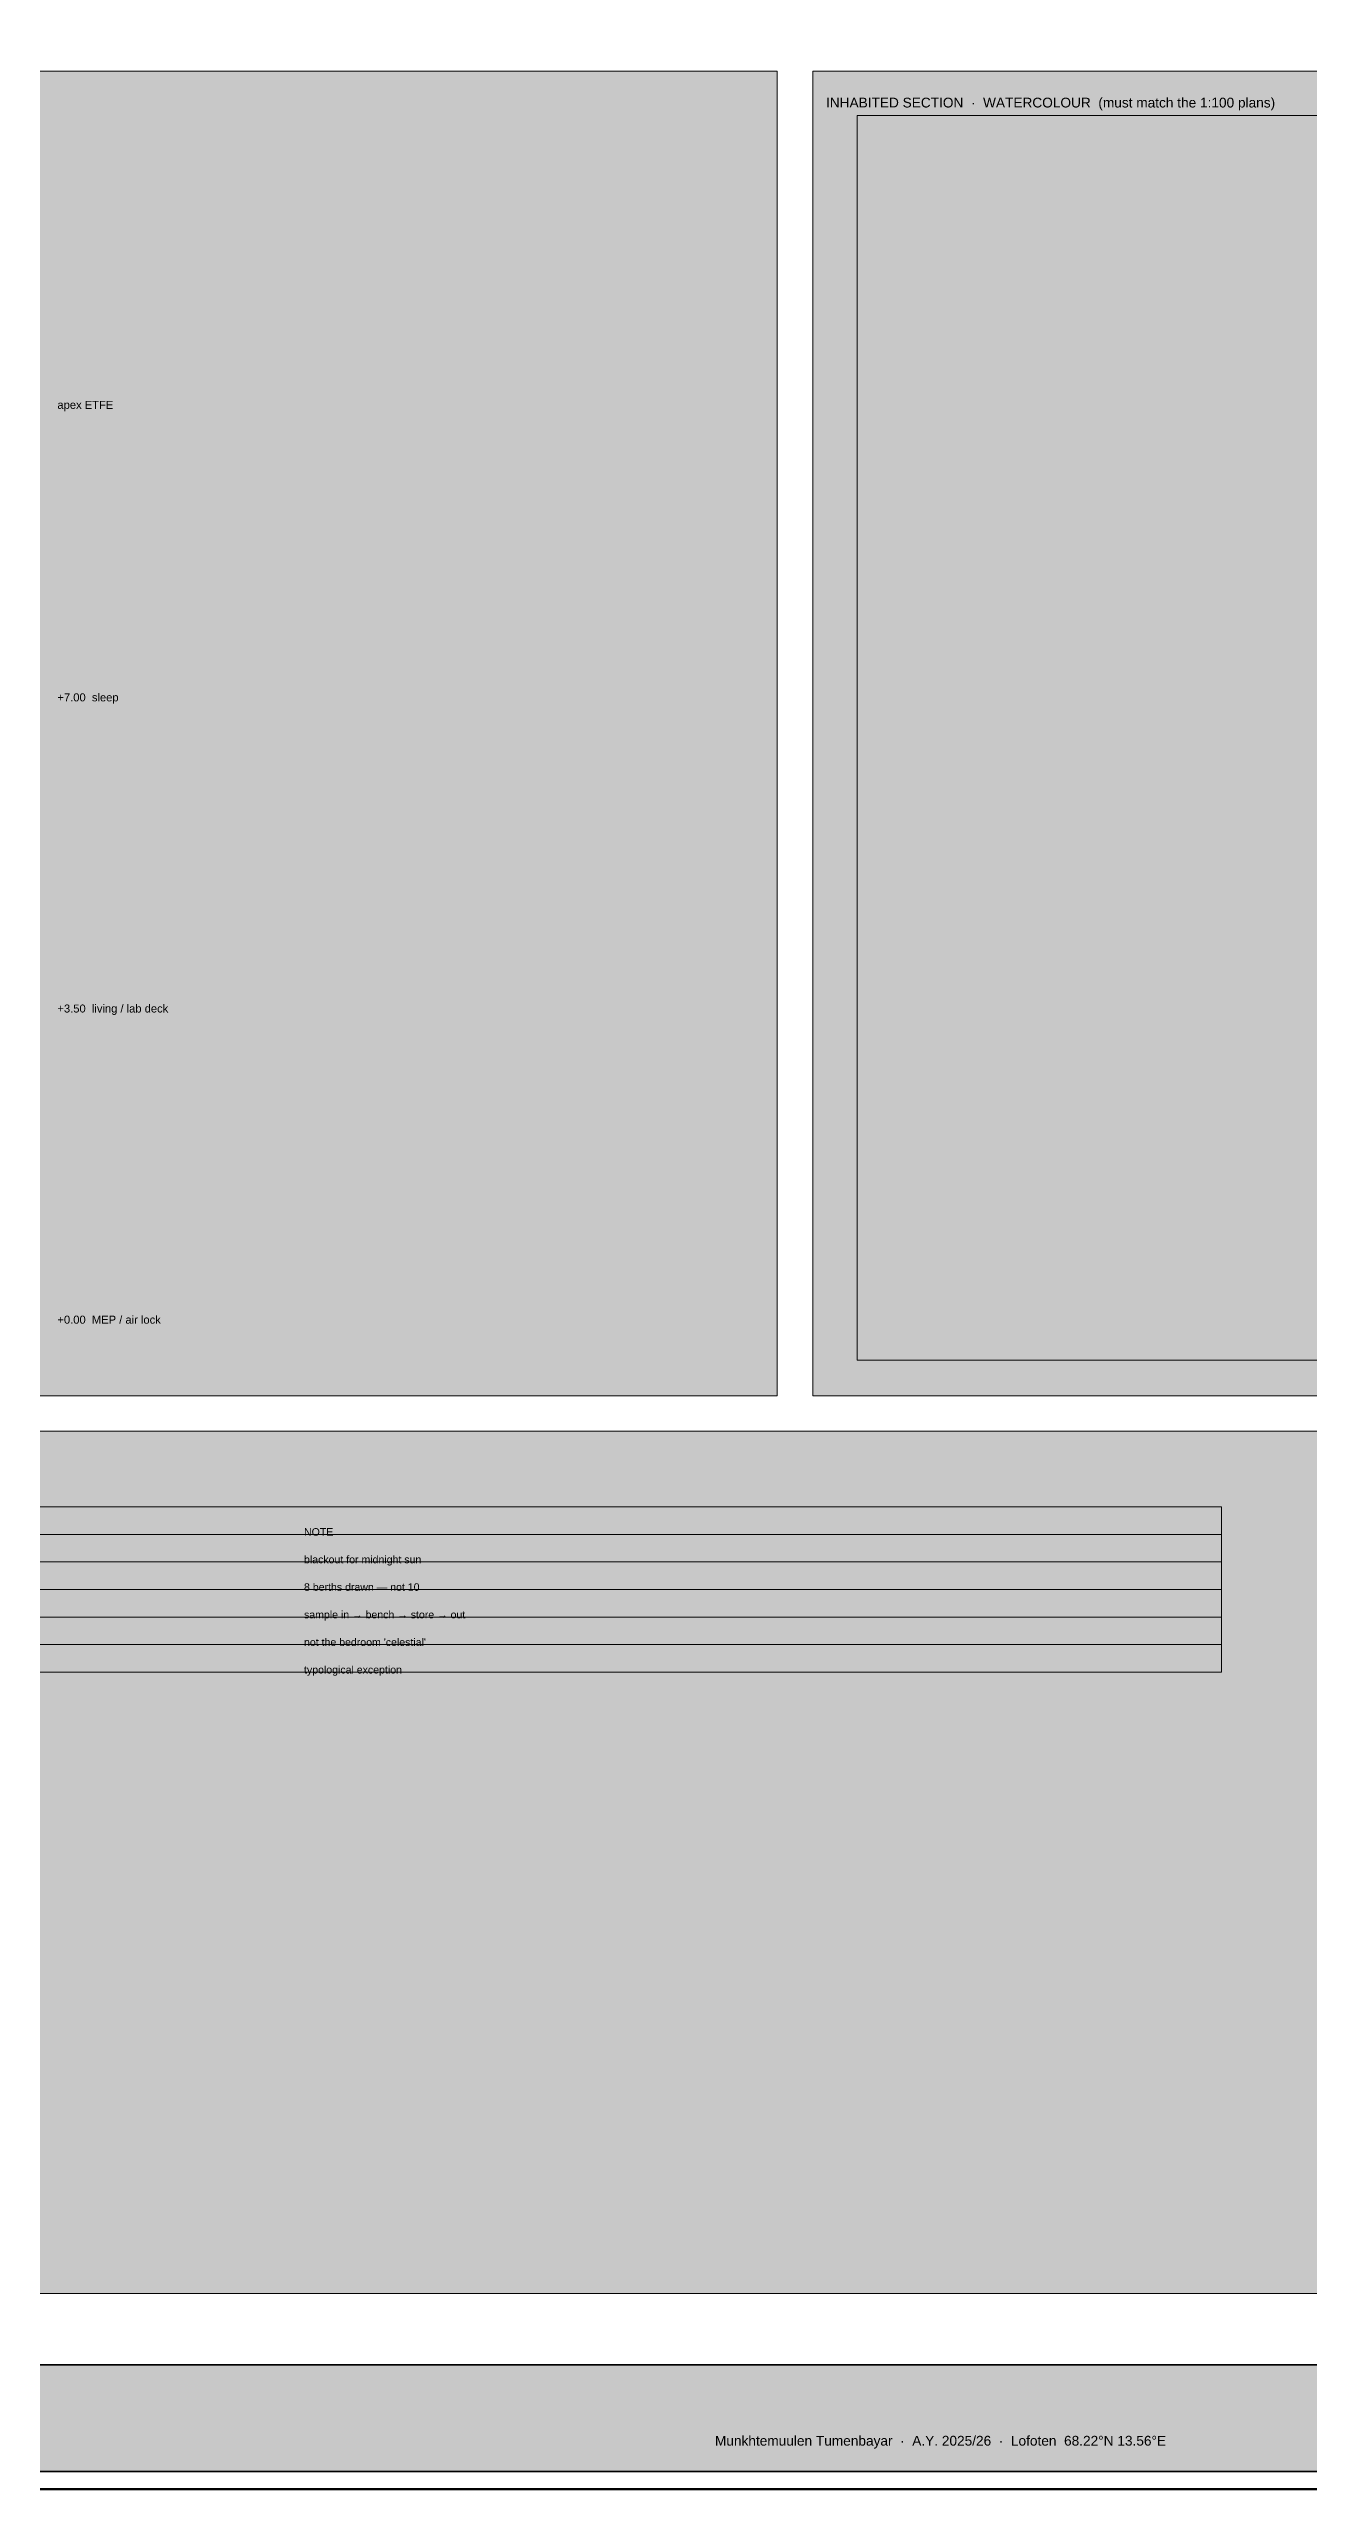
# Model space of a CAD drawing. Header units: millimetres. Extents: x 0 to 4200, y -1100 to 900.
# Drawn here: x 280 to 564, y -1100 to -551 of the extents above; entities that cross this region are included whole.
import ezdxf

# ---------------------------------------------------------------- set-up
doc = ezdxf.new("R2010")
doc.units = ezdxf.units.MM
for name, color, linetype, lineweight, true_color in [('A-ANNO', 7, 'Continuous', 18, 0x20242a), ('A-HATCH', 7, 'Continuous', 9, 0xb4bac0), ('A-RENDER', 7, 'Continuous', 0, 0x20242a), ('A-SHEET', 7, 'Continuous', 50, 0x142030), ('A-TABLE', 7, 'Continuous', 13, 0x20242a), ('A-TITL', 7, 'Continuous', 35, 0x142030)]:
    doc.layers.add(name, color=color, linetype=linetype, lineweight=lineweight, true_color=true_color)
doc.styles.add('ANNO', font='Arial.ttf')
doc.styles.add('TITLE', font='Arial.ttf')
picture_1 = doc.add_image_def('image2.png', size_in_pixel=(1616, 1616))

msp = doc.modelspace()

# ---------------------------------------------------------------- hatches: boundary and pattern name
at = {"layer": 'A-HATCH', "true_color": 0xfcfdfe}
h = msp.add_hatch(color=7, dxfattribs=at)
h.dxf.hatch_style = 1
h.paths.add_polyline_path([(14, -854), (444, -854), (444, -556), (14, -556)])
h = msp.add_hatch(color=7, dxfattribs=at)
h.dxf.hatch_style = 1
h.paths.add_polyline_path([(452, -854), (886, -854), (886, -556), (452, -556)])
h = msp.add_hatch(color=7, dxfattribs=at)
h.dxf.hatch_style = 1
h.paths.add_polyline_path([(14, -1056), (886, -1056), (886, -862), (14, -862)])
at = {"layer": 'A-HATCH', "true_color": 0x142030}
h = msp.add_hatch(color=7, dxfattribs=at)
h.dxf.hatch_style = 1
h.paths.add_polyline_path([(24, -885.2), (544, -885.2), (544, -879), (24, -879)])
at = {"layer": 'A-HATCH', "true_color": 0xffffff}
h = msp.add_hatch(color=7, dxfattribs=at)
h.dxf.hatch_style = 1
h.paths.add_polyline_path([(24, -891.4), (544, -891.4), (544, -885.2), (24, -885.2)])
at = {"layer": 'A-HATCH', "true_color": 0xf5ecd6}
h = msp.add_hatch(color=7, dxfattribs=at)
h.dxf.hatch_style = 1
h.paths.add_polyline_path([(24, -897.6), (544, -897.6), (544, -891.4), (24, -891.4)])
at = {"layer": 'A-HATCH', "true_color": 0xffffff}
h = msp.add_hatch(color=7, dxfattribs=at)
h.dxf.hatch_style = 1
h.paths.add_polyline_path([(24, -903.8), (544, -903.8), (544, -897.6), (24, -897.6)])
at = {"layer": 'A-HATCH', "true_color": 0xf5ecd6}
h = msp.add_hatch(color=7, dxfattribs=at)
h.dxf.hatch_style = 1
h.paths.add_polyline_path([(24, -910), (544, -910), (544, -903.8), (24, -903.8)])
at = {"layer": 'A-HATCH', "true_color": 0xffffff}
h = msp.add_hatch(color=7, dxfattribs=at)
h.dxf.hatch_style = 1
h.paths.add_polyline_path([(24, -916.2), (544, -916.2), (544, -910), (24, -910)])
at = {"layer": 'A-HATCH', "true_color": 0x142030}
h = msp.add_hatch(color=7, dxfattribs=at)
h.dxf.hatch_style = 1
h.paths.add_polyline_path([(4, -1096), (896, -1096), (896, -1072), (4, -1072)])

# ---------------------------------------------------------------- linework, layer by layer
at = {"layer": 'A-SHEET', "lineweight": 70, "true_color": 0x142030}
msp.add_lwpolyline([(0, -1100), (900, -1100), (900, -200), (0, -200)], close=True, dxfattribs=at)
at = {"layer": 'A-SHEET', "lineweight": 25, "true_color": 0x142030}
msp.add_lwpolyline([(4, -1096), (896, -1096), (896, -204), (4, -204)], close=True, dxfattribs=at)
at = {"layer": 'A-SHEET', "lineweight": 13, "true_color": 0xb4bac0}
for points in [[(14, -854), (444, -854), (444, -556), (14, -556)], [(452, -854), (886, -854), (886, -556), (452, -556)], [(14, -1056), (886, -1056), (886, -862), (14, -862)]]:
    msp.add_lwpolyline(points, close=True, dxfattribs=at)
at = {"layer": 'A-SHEET', "lineweight": 9, "true_color": 0xb4bac0}
for points in [[(24, -885.2), (544, -885.2), (544, -879), (24, -879)], [(24, -891.4), (544, -891.4), (544, -885.2), (24, -885.2)], [(24, -897.6), (544, -897.6), (544, -891.4), (24, -891.4)], [(24, -903.8), (544, -903.8), (544, -897.6), (24, -897.6)], [(24, -910), (544, -910), (544, -903.8), (24, -903.8)], [(24, -916.2), (544, -916.2), (544, -910), (24, -910)]]:
    msp.add_lwpolyline(points, close=True, dxfattribs=at)
at = {"layer": 'A-TITL'}
msp.add_lwpolyline([(4, -1096), (896, -1096), (896, -1072), (4, -1072)], close=True, dxfattribs=at)

# ---------------------------------------------------------------- texts
at = {"layer": 'A-ANNO', "color": 7, "true_color": 0x142030, "insert": (455, -562), "char_height": 2.2, "width": 428, "attachment_point": 1, "style": 'TITLE'}
msp.add_mtext('INHABITED SECTION  ·  WATERCOLOUR  (must match the 1:100 plans)', dxfattribs=at)
at = {"layer": 'A-ANNO', "color": 7, "true_color": 0x20242a, "char_height": 1.8, "width": 55, "attachment_point": 1, "style": 'ANNO'}
for s, insert in [('apex ETFE', (282, -630.2)), ('+7.00  sleep', (282, -696)), ('+3.50  living / lab deck', (282, -766)), ('+0.00  MEP / air lock', (282, -836))]:
    msp.add_mtext(s, dxfattribs=dict(at, insert=insert))
at = {"layer": 'A-TABLE', "color": 7, "true_color": 0xffffff, "insert": (337.5, -883.8), "char_height": 1.7, "width": 206, "attachment_point": 1, "style": 'ANNO'}
msp.add_mtext('NOTE', dxfattribs=at)
at = {"layer": 'A-TABLE', "color": 7, "true_color": 0x20242a, "char_height": 1.7, "width": 206, "attachment_point": 1, "style": 'ANNO'}
for s, insert in [('blackout for midnight sun', (337.5, -890)), ('8 berths drawn — not 10', (337.5, -896.2)), ('sample in → bench → store → out', (337.5, -902.4)), ("not the bedroom 'celestial'", (337.5, -908.6)), ('typological exception', (337.5, -914.8))]:
    msp.add_mtext(s, dxfattribs=dict(at, insert=insert))
at = {"layer": 'A-TITL', "color": 7, "true_color": 0xffffff, "insert": (430, -1088), "char_height": 2.2, "width": 360, "attachment_point": 1, "style": 'ANNO'}
msp.add_mtext('Munkhtemuulen Tumenbayar  ·  A.Y. 2025/26  ·  Lofoten  68.22°N 13.56°E', dxfattribs=at)

# ---------------------------------------------------------------- pictures from other files: only their frames are drawn
at = {"layer": 'A-RENDER'}
image = msp.add_image(picture_1, insert=(462, -846), size_in_units=(400, 280), dxfattribs=at)

doc.saveas('drawing.dxf')
